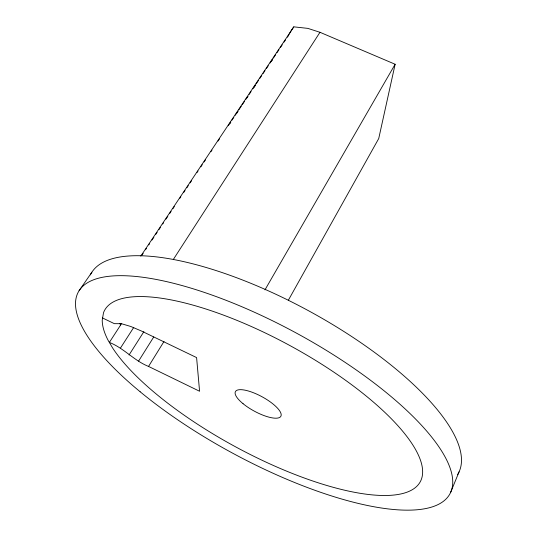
<?xml version="1.0" encoding="UTF-8"?>
<svg xmlns="http://www.w3.org/2000/svg" width="537" height="537" viewBox="0 0 537 537"><rect width="100%" height="100%" fill="white"/><g stroke="black" fill="none" stroke-linecap="round" stroke-linejoin="round"><path stroke-width="0.81" d="M140.781 256.129L293.806 26.85L307.849 28.38L319.978 32.294L395.131 64.252L378.733 138.539L288.335 300.264M450.55 492.57L459.081 471.828M288.389 35.831L288.705 35.113L287.308 37.207M264.969 289.859L395.131 64.252M121.59 323.543L109.36 342.411L112.468 347.734A179.606 57.459 28.5 0 0 368.194 494.449A179.606 57.459 28.5 0 0 337.578 374.685A179.606 57.459 28.5 0 0 103.513 312.709L102.231 320.139A179.606 57.459 28.5 0 0 108.514 341.069L109.36 342.411C123.846 348.057 134.002 360.642 148.541 366.429L163.986 341.498M138.6 361.092L153.743 336.954M129.061 354.977L143.882 331.644M120.59 347.869L133.726 327.442M173.33 259.458L319.978 32.294M141.775 255.357L143.164 253.263M145.493 249.779L146.42 248.389M148.749 244.899L149.675 243.509M152.005 240.026L153.864 237.233M155.723 234.447L157.113 232.36M158.979 229.567L160.368 227.48M162.698 223.996L163.624 222.6M165.953 219.116L167.812 216.324M169.672 213.538L171.068 211.45M172.927 208.658L174.317 206.57M179.902 198.207L180.828 196.81M183.62 192.629L185.017 190.541M186.876 187.749L188.265 185.661M190.132 182.869L191.521 180.781M197.106 172.417L198.032 171.021M200.825 166.839L202.221 164.752M204.08 161.966L205.47 159.872M211.054 151.508L211.981 150.112M218.029 141.056L219.418 138.962M228.259 125.718L230.581 122.235M231.977 120.147L233.837 117.355M235.233 115.267L237.092 112.481M238.952 109.689L241.274 106.205M242.207 104.809L244.53 101.325M245.926 99.238L247.785 96.445M249.181 94.358L251.041 91.572M252.9 88.78L255.223 85.296M256.156 83.9L258.478 80.416M259.874 78.328L261.734 75.536M263.13 73.448L264.989 70.662M266.386 68.568L268.245 65.782M270.104 62.99L272.427 59.506M273.36 58.117L275.682 54.633M277.079 52.539L278.938 49.753M280.334 47.659L282.193 44.873M284.053 42.087L285.449 39.993M229.863 123.577L230.789 122.181M236.83 113.132L238.22 111.038M247.047 97.808L247.973 96.418M254.014 87.363L255.411 85.276M271.198 61.594L272.595 59.506M79.107 290.692L91.867 272.225M102.359 317.877L114.341 323.657L121.456 323.704L130.84 326.509L141.318 330.96L196.596 357.582L199.576 391.251L148.541 366.429M119.919 323.596L120.677 324.945M289.054 34.422A149.152 92.055 28.5 0 1 293.806 26.85M90.391 274.884A209.034 71.314 28.5 0 1 308.936 310.963A209.034 71.314 28.5 0 1 457.638 474.5M140.164 391.782L135.143 387.573A211.43 67.971 28.5 0 1 207.275 293.41A211.43 67.971 28.5 0 1 448.778 495.698A211.43 67.971 28.5 0 1 140.164 391.782M243.053 403.69A25.857 8.169 28.5 0 0 280.784 416.41A25.857 8.169 28.5 0 0 250.598 391.695A25.857 8.169 28.5 0 0 243.053 403.69"/></g></svg>
